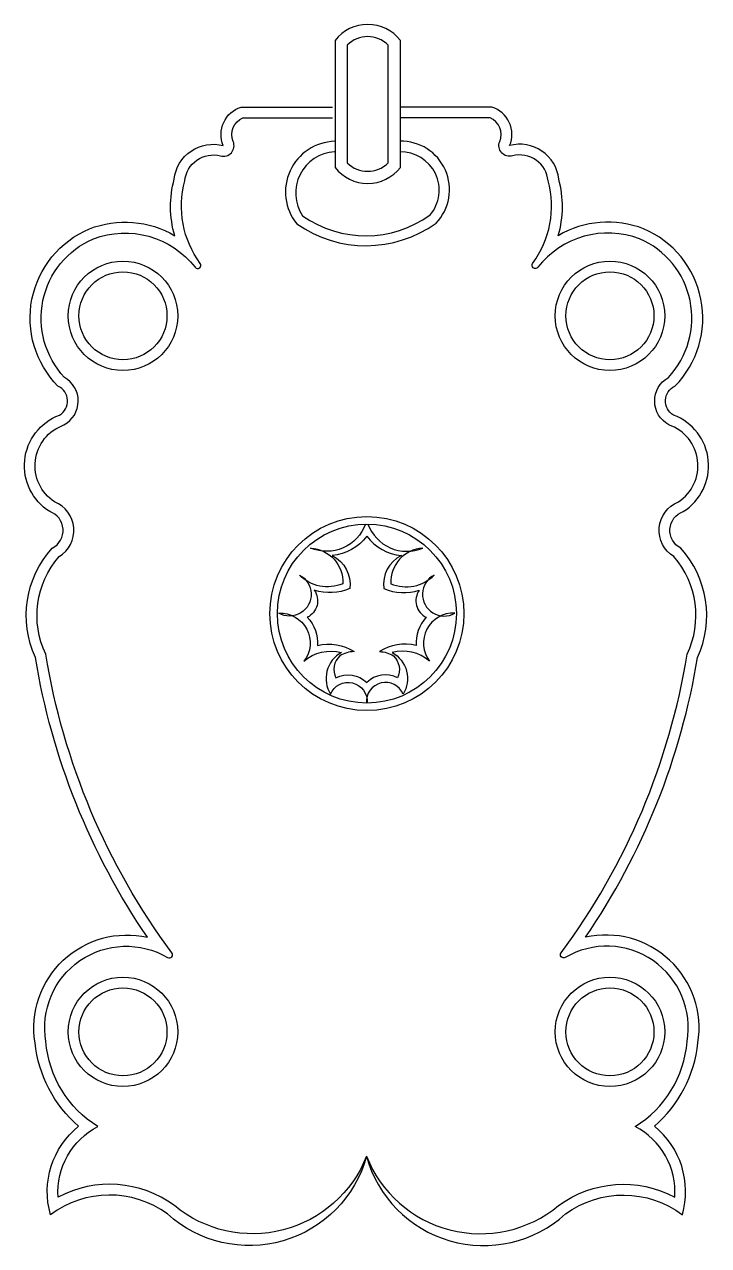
# Model space of a CAD drawing. Header units: metres. Extents: x 54 to 159, y 194 to 382.
import ezdxf

# ---------------------------------------------------------------- set-up
doc = ezdxf.new("R2010")
doc.units = ezdxf.units.M
doc.layers.add('3', color=3, linetype='Continuous')
doc.layers.add('4', color=4, linetype='Continuous')

msp = doc.modelspace()

# ---------------------------------------------------------------- linework, layer by layer
at = {"layer": '3'}
msp.add_lwpolyline([(103.42, 378.64), (103.42, 360.5, 0.41), (109.72, 360.5), (109.72, 378.64, 0.41)], format="xyb", close=True, dxfattribs=at)
for points in [[(106.38, 207.64, -0.51), (76.83, 200.03, 0.29), (58.95, 201.33, -0.3), (65.07, 212.21, -0.24), (57.07, 225.27, -0.64), (75.79, 238.21, 0.82), (76.45, 238.94, -0.12), (57.05, 284.9, -0.3), (59.09, 299.91, 0.62), (58.4, 308.33, -0.62), (59.84, 320.18, 0.59), (59.92, 327.5, -0.52), (64.37, 348.81, -0.33), (80.02, 344.43, 0.99), (80.81, 345.04, -0.23), (78.44, 357.72, -0.47), (83.92, 361.57, 0.62), (85.88, 363.79, -0.41), (87.38, 367.44), (101.16, 367.44)], [(106.38, 207.64, 0.51), (135.92, 200.03, -0.29), (153.8, 201.33, 0.3), (147.69, 212.21, 0.24), (155.69, 225.27, 0.64), (136.96, 238.21, -0.82), (136.31, 238.94, 0.12), (155.7, 284.9, 0.3), (153.67, 299.91, -0.62), (154.36, 308.33, 0.62), (152.91, 320.18, -0.59), (152.83, 327.5, 0.52), (148.39, 348.81, 0.33), (132.74, 344.43, -0.99), (131.94, 345.04, 0.23), (134.31, 357.72, 0.47), (128.84, 361.57, -0.62), (126.87, 363.79, 0.41), (125.38, 367.44), (111.59, 367.44)], [(101.47, 362.21, 0.58), (96.56, 352.36, 0.32), (116.16, 352.49, 0.65), (111.52, 362.18)], [(106.24, 304.92, -0.43), (97.79, 301.23, -0.41), (102.73, 295.74, -0.31), (96.05, 297.08, -1.02), (92.88, 291.2, -0.64), (96.76, 283.82, -0.25), (102.53, 285.15, 0.43), (100.84, 278.72, -0.86), (106.47, 277.37, -0.86)], [(106.61, 304.92, 0.43), (115.06, 301.23, 0.41), (110.12, 295.74, 0.31), (116.8, 297.08, 1.02), (119.97, 291.2, 0.64), (116.09, 283.82, 0.25), (110.32, 285.15, -0.43), (112.01, 278.72, 0.86), (106.38, 277.37, 0.86)], [(106.42, 303.04, -0.21), (101.11, 300.08, -0.32), (103.81, 294.98, -0.18), (98.35, 294.73, -0.46), (97.27, 290.57, -0.21), (98.84, 286.22, -0.21), (104.46, 285.3, 0.13), (102.29, 284.64, 0.35), (101.68, 281.25, -0.33), (106.42, 280.53)], [(106.42, 303.04, 0.21), (111.74, 300.08, 0.32), (109.04, 294.98, 0.18), (114.49, 294.73, 0.46), (115.58, 290.57, 0.21), (114.01, 286.22, 0.21), (108.38, 285.3, -0.13), (110.55, 284.64, -0.31), (111.17, 281.25, 0.33), (106.42, 280.53)]]:
    msp.add_lwpolyline(points, format="xyb", dxfattribs=at)
for centre, radius in [((68.92, 336.97), 6.77), ((143.83, 336.97), 6.77), ((106.44, 291.14), 13.77), ((68.92, 226.77), 6.77), ((143.83, 226.77), 6.77)]:
    msp.add_circle(centre, radius, dxfattribs=at)
at = {"layer": '4'}
msp.add_lwpolyline([(101.55, 379.35), (101.55, 359.8, 0.49), (111.59, 359.8), (111.59, 379.35, 0.49)], format="xyb", close=True, dxfattribs=at)
for points in [[(106.38, 207.64, -0.56), (75.78, 198.75, 0.33), (57.77, 198.63, -0.3), (62.09, 212.25, -0.19), (55.39, 225.09, -0.53), (72.69, 241.33, -0.11), (55.45, 284.41, -0.3), (58.04, 301.22, 0.66), (57.66, 306.84, -0.62), (59.15, 321.69, 0.61), (58.92, 326.15, -0.53), (63.75, 350.35, -0.23), (76.89, 349.3, -0.14), (76.81, 358.01, -0.46), (84.35, 363.16, -0.44), (87.08, 369.1), (101.16, 369.1)], [(106.38, 207.64, 0.56), (136.98, 198.75, -0.33), (154.98, 198.63, 0.3), (150.67, 212.25, 0.19), (157.36, 225.09, 0.53), (140.06, 241.33, 0.11), (157.3, 284.41, 0.3), (154.72, 301.22, -0.66), (155.1, 306.84, 0.62), (153.61, 321.69, -0.61), (153.83, 326.15, 0.53), (149.01, 350.35, 0.23), (135.87, 349.3, 0.14), (135.95, 358.01, 0.46), (128.4, 363.16, 0.44), (125.67, 369.1), (111.59, 369.1)], [(101.47, 363.82, 0.62), (95.65, 351.14, 0.32), (117.08, 351.23, 0.67), (111.52, 363.83, 0.64)]]:
    msp.add_lwpolyline(points, format="xyb", dxfattribs=at)
for centre, radius in [((68.92, 336.97), 8.42), ((143.83, 336.97), 8.42), ((106.44, 291.14), 14.93), ((68.92, 226.77), 8.42), ((143.83, 226.77), 8.42)]:
    msp.add_circle(centre, radius, dxfattribs=at)

doc.saveas('drawing.dxf')
